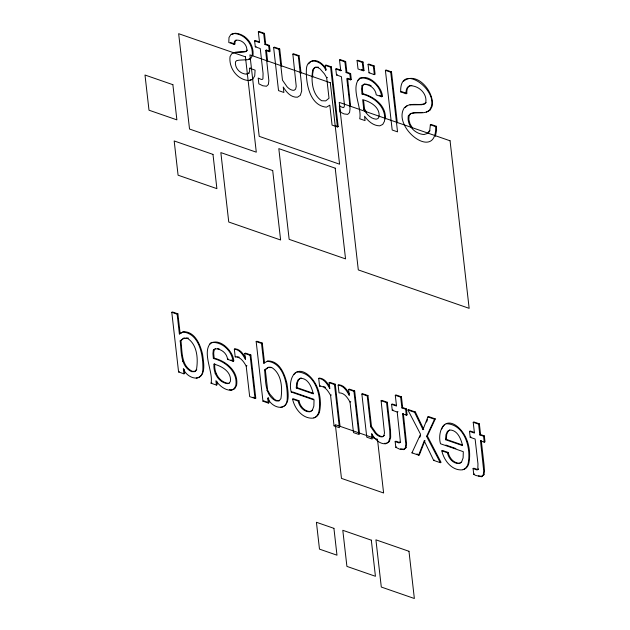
<?xml version="1.0" encoding="UTF-8"?>
<svg xmlns="http://www.w3.org/2000/svg" width="630" height="630" viewBox="0 0 630 630"><rect width="100%" height="100%" fill="white"/><g stroke="black" fill="none" stroke-linecap="round" stroke-linejoin="round"><path stroke-width="0.94" d="M252.945 55.464C254.331 44.801 246.062 33.87 235.14 33.217L231.635 34.185M435.377 136.285L436.566 130.465L436.433 126.307L431.117 124.464L430.353 124.787L429.762 130.221L427.557 133.41L424.077 134.505C414.934 134.095 406.657 125.323 408.303 116.014L410.177 113.802C416.406 111.573 423.762 114.691 429.377 110.447L431.282 106.785C437.393 88.728 399.499 62.063 400.704 91.893L406.059 93.744L406.815 93.421A11.931 6.812 67.2 0 1 411.823 85.428M250.441 67.922L249.685 68.245L249.59 71.513L248.456 73.482L246.275 74.143C240.132 73.828 234.636 68.158 235.478 61.882L236.581 60.661L239.093 60.165L247.779 59.677L250.716 58.48L252.189 55.779C253.567 45.116 245.306 34.185 234.376 33.532L230.871 34.5L229.005 37.493L228.784 42.501L234.1 44.344L234.864 44.029L235.069 41.548L236.085 40.084M385.316 118.999C386.536 105.927 374.244 96.634 362.793 93.712L362.037 94.028L361.596 89.098L361.99 85.743L363.904 84.255C369.92 84.318 375.582 88.728 376.236 94.87L381.654 96.744L382.41 96.429C382.3 86.719 366.471 71.025 357.95 80.286M422.509 112.447L414.697 112.589L410.941 113.479L409.067 115.692L408.854 119.613L410.083 124.102L412.555 128.04M234.1 44.344L234.305 41.871L235.321 40.407C241.046 38.808 247.48 44.525 246.802 50.439L245.913 51.589L243.589 52.109L234.73 52.534M296.265 387.962L296.698 382.938L298.132 379.717L300.416 378.26C308.385 378.26 311.779 387.356 313.291 393.868L296.265 387.962L297.021 387.647L313.157 393.238M297.021 387.647L297.454 382.615L298.896 379.394L301.171 377.937M445.528 439.701L445.969 434.676L447.402 431.448L449.678 429.991C457.656 429.999 461.05 439.094 462.562 445.607L445.528 439.701L446.292 439.378L462.428 444.977M446.292 439.378L446.725 434.353L448.166 431.133L449.686 430.156M209.68 344.193C218.783 336.389 233.423 351.138 233.754 360.895L232.99 361.218L227.58 359.336C226.926 353.194 221.256 348.784 215.239 348.729L213.326 350.209L212.932 353.572L213.373 358.494C225.595 361.415 238.116 371.968 235.809 385.725L234.077 388.899L231.108 390.301C224.666 390.285 219.476 385.623 215.901 380.693L216.405 385.072L217.161 384.757L216.767 381.245M215.365 348.902L214.09 349.894L213.696 353.249L214.137 358.179C226.359 361.092 238.872 371.653 236.573 385.402L234.84 388.576L231.864 389.978L229.493 389.679M364.66 83.94L362.746 85.42L362.36 88.783L362.793 93.712M403.46 449.71L405.326 447.946L405.815 444.126L402.578 413.871L403.342 413.556L406.578 443.803L406.082 447.631L404.216 449.395L399.735 449.229L395.805 447.3L395.152 441.512L395.908 441.197L399.845 442.646M481.383 476.721L483.249 474.957L483.738 471.138L480.509 440.882L481.265 440.567L484.06 465.105L484.502 470.815L484.005 474.642L481.383 476.721L475.634 475.406L473.736 474.311L473.075 468.523L473.839 468.2L477.768 469.657L478.579 469.027L477.012 469.972L473.075 468.523M395.152 441.512L399.081 442.969L399.892 442.331L400.247 440.457L397.199 412.012L392.262 410.295L391.584 404.334L392.34 404.011L396.459 405.437M477.823 469.342L477.965 463.924L475.122 439.015L470.185 437.307L469.508 431.345L470.271 431.022L474.382 432.448M381.103 400.704L386.552 402.586L389.765 430.833L389.923 437.598L388.568 441.913L385.702 443.796C379.118 444.181 374.59 438.669 371.503 433.582L372.125 439.047L366.778 437.196L361.864 394.034L367.211 395.884L370.731 426.754L375.275 433.314A13.167 7.513 67.2 0 0 382.292 436.881L383.835 435.747L384.481 433.023L381.103 400.704L381.867 400.381L387.308 402.271L390.529 430.518L390.687 437.275L389.332 441.591L386.466 443.473L384.717 443.252M418.627 455.167L424.234 440.874L424.99 440.551L419.383 454.844L418.627 455.167L411.949 452.852L420.556 434.259L407.917 409.996L414.627 412.319L422.958 429.66L427.888 416.918L428.644 416.595L435.291 418.903L427.368 436.031L426.605 436.354L440.307 462.68L441.063 462.357L427.368 436.031M426.534 422.061L427.589 419.328M419.682 437.48L420.501 435.708M426.605 436.354L434.535 419.218L435.291 418.903M441.756 428.959L443.024 426.29L444.772 424.423M229.336 383.048L230.399 381.347C231.627 371.802 222.012 366.188 214.019 364.148C213.058 372.716 218.437 382.441 227.461 383.662L229.47 382.93M428.313 133.088L429.967 130.701M426.163 102.383L425.289 103.58C418.477 106.084 409.642 101.776 404.137 108.013C391.931 127.796 436.732 162.43 435.676 126.63L436.433 126.307M308.731 63.882C313.527 56.101 323.536 63.378 326.175 69.465M403.483 81.262C416.895 70.418 435.117 92.468 432.046 106.47L430.14 110.124L426.352 112.109M196.78 369.66L195.308 371.369L192.347 371.33C180.897 365.809 182.298 351.138 180.936 340.546L184.291 337.932M293.753 374.551L295.509 372.692M404.901 107.691L407.452 105.541M180.172 340.869L183.535 338.255L187.582 338.404C197.332 344.689 198.214 358.95 196.513 369.408L194.544 371.692L191.583 371.653C180.133 366.125 181.535 351.453 180.172 340.869L180.936 340.546M264.561 370.117L267.915 367.503L271.971 367.652C281.72 373.936 282.594 388.198 280.901 398.656L278.925 400.94L275.971 400.9C264.513 395.372 265.923 380.701 264.561 370.117L268.679 367.18L271.105 367.274M312.551 410.161L310.684 411.484C304.676 411.823 299.967 406.271 298.974 400.735L293.336 398.782L292.58 399.105C294.604 408.563 302.502 419.029 313.11 418.139A19.806 11.308 67.2 0 0 318.63 412.689C322.324 397.42 315.669 372.393 296.966 371.968M461.199 462.333L459.955 463.215C453.939 463.562 449.229 458.01 448.237 452.474L442.606 450.521L441.843 450.844C443.874 460.294 451.765 470.767 462.373 469.87A19.806 11.308 67.2 0 0 467.901 464.42C471.594 449.159 464.94 424.132 446.229 423.706M183.928 373.818L178.581 371.96L171.785 312.299L177.132 314.157L179.385 333.955L182.826 332.002C199.458 333.53 203.175 355.233 202.884 368.755C203.002 383.45 186.913 378.63 183.346 368.707L183.928 373.818L184.692 373.495L184.204 369.243M179.385 333.955L183.59 331.679C195.229 331.711 200.348 344.886 202.592 354.43C203.49 361.793 206.774 376.472 196.261 378.126M268.49 397.64L269.073 402.743L268.309 403.066L262.962 401.208L256.166 341.547L261.513 343.405L263.773 363.203L267.97 360.927C279.618 360.959 284.728 374.133 286.973 383.678C287.878 391.041 291.155 405.72 280.649 407.374M254.622 40.863L259.56 42.58L258.332 31.823L259.095 31.5L264.474 33.366L265.702 44.124L269.435 45.415L270.113 51.384L269.356 51.699L265.616 50.408L268.852 80.656L268.364 84.483L266.498 86.247L262.773 85.759L258.843 83.837L258.19 78.049L260.914 79.293L262.119 79.498L262.93 78.868L263.072 73.45L260.237 48.541L255.3 46.833L254.622 40.863L255.378 40.548L259.497 41.974M258.332 31.823L263.71 33.681L264.474 33.366M255.3 46.833L256.064 46.51M246.802 50.439L247.566 50.124M263.71 33.681L264.939 44.439L265.702 44.124M264.939 44.439L268.671 45.738L269.435 45.415M265.616 50.408L266.38 50.085L268.616 50.865M273.609 47.447L278.964 49.305L282.476 80.175L287.028 86.727A13.167 7.513 67.2 0 0 294.045 90.303L295.588 89.169L296.234 86.436L292.856 54.117L298.297 56.007L301.518 84.255L301.675 91.011L300.321 95.335L297.454 97.209C290.863 97.603 286.343 92.082 283.256 86.995L283.878 92.468L278.531 90.61L273.609 47.447L274.373 47.132L279.72 48.983L281.697 66.347M278.964 49.305L279.72 48.983M292.856 54.117L293.619 53.802L299.061 55.684L301.061 73.222M298.297 56.007L299.061 55.684M325.269 65.355L326.025 65.032L331.372 66.882L338.184 126.638L337.42 126.961L332.073 125.102L329.805 105.171L326.419 107.187C309.834 105.533 306.03 83.947 306.353 70.387C306.267 55.716 322.339 60.488 325.852 70.458L325.269 65.355L330.616 67.205L331.372 66.882M339.373 106.186L343.311 107.636L344.122 107.005L344.468 105.131L341.421 76.679L336.483 74.97L335.806 69.009L336.57 68.686L341.507 70.395L340.743 70.718L339.515 59.96L340.279 59.637L345.657 61.504L346.886 72.261L350.619 73.553L351.304 79.522L350.54 79.845L346.807 78.545L349.603 103.092L350.036 108.801L349.548 112.62L347.681 114.384L343.964 113.896L340.035 111.975L339.373 106.186L340.137 105.871M339.515 59.96L344.901 61.827L345.657 61.504M357.068 60.575L357.832 60.252L363.053 62.063L364.006 70.473L363.25 70.788L358.029 68.977L357.068 60.575L362.289 62.386L363.053 62.063M326.679 77.734L324.411 73.836L319.882 68.709L317.638 67.481L314.685 67.449L312.724 69.757C311.055 80.207 311.929 94.421 321.639 100.737L325.71 100.887L329.017 98.256L326.679 77.734L327.435 77.419M336.483 74.97L337.247 74.655M344.901 61.827L346.122 72.584L346.886 72.261M368.054 64.378L368.81 64.063L374.133 65.906L375.086 74.308L374.33 74.631L369.007 72.789L368.054 64.378L373.37 66.221L374.133 65.906M346.122 72.584L349.863 73.875L350.619 73.553M369.007 72.789L369.771 72.466M385.395 70.347L390.742 72.198L397.538 131.859L392.191 130.008L385.395 70.347L386.151 70.025L391.498 71.883L397.309 122.881M390.742 72.198L391.498 71.883M361.99 85.743L362.746 85.42M340.035 111.975L340.791 111.652M400.704 91.893L401.467 91.57L406.815 93.421M363.77 109.258L362.683 99.682C370.668 101.721 380.284 107.336 379.055 116.881L378 118.574L376.126 119.196C370.479 118.668 366.384 113.912 363.77 109.258L364.534 108.943L363.549 100.32M408.303 116.014L409.067 115.692M171.785 312.299L172.541 311.984L177.888 313.834L180.148 333.632M177.132 314.157L177.888 313.834M182.511 361.344L183.267 361.022M213.326 350.209L214.09 349.894M178.581 371.96L179.337 371.645M234.321 349.13C239.888 349.603 243.023 354.997 245.432 359.407L244.755 353.438L245.511 353.123L250.858 354.974L255.78 398.136L255.016 398.459L249.669 396.601L246.188 366.054C243.779 361.848 240.707 356.816 235.203 356.856L234.321 349.13L235.077 348.807C240.006 349.201 243.156 353.619 245.338 357.604M213.373 358.494L214.137 358.179M256.166 341.547L256.922 341.232L262.277 343.082L264.529 362.88L263.773 363.203M261.513 343.405L262.277 343.082M214.019 364.148L214.783 363.825C213.822 372.401 219.201 382.119 228.225 383.347M227.58 359.336L228.336 359.021M235.203 356.856L235.959 356.541M244.755 353.438L250.102 355.296L250.858 354.974M215.114 373.732L215.869 373.409M246.188 366.054L246.952 365.731M232.99 361.218C231.816 350.705 222.004 341.507 211.286 342.452C201.198 351.737 213.594 372.267 211.058 383.221L211.814 382.898M266.892 390.592L267.648 390.269L265.317 369.794M262.962 401.208L263.726 400.893L268.183 402.436M318.701 378.378C324.277 378.85 327.403 384.245 329.813 388.655L329.136 382.686L334.483 384.544L339.405 427.707L334.05 425.849L330.569 395.293C328.159 391.096 325.096 386.056 319.583 386.103L318.701 378.378L319.465 378.055C324.387 378.449 327.545 382.867 329.726 386.851M313.866 417.816A19.806 11.308 67.2 0 0 319.394 412.366C322.513 398.711 318.323 381.953 306.487 373.59C293.415 365.195 288.233 382 291.257 392.049L292.013 391.726M319.583 386.103L320.339 385.788M329.136 382.686L329.892 382.371L335.247 384.221L340.05 426.423M334.483 384.544L335.247 384.221M292.58 399.105L298.211 401.058L298.974 400.735M338.137 385.111C343.704 385.584 346.839 390.978 349.248 395.388L348.571 389.427L353.918 391.277L358.832 434.44L353.485 432.59L350.004 402.034C347.595 397.829 344.531 392.797 339.019 392.844L338.137 385.111L338.893 384.796C343.822 385.182 346.973 389.608 349.154 393.592M330.569 395.293L331.333 394.978M348.571 389.427L349.327 389.104L354.674 390.954L359.596 434.117M353.918 391.277L354.674 390.954M361.864 394.034L362.62 393.711L367.975 395.561L371.487 426.431L376.039 432.991A13.167 7.513 67.2 0 0 383.056 436.566M350.004 402.034L350.768 401.712M367.211 395.884L367.975 395.561M391.584 404.334L396.522 406.043L395.293 395.286L396.057 394.963L401.436 396.829L402.664 407.586L406.397 408.886L407.074 414.847L406.319 415.17L402.578 413.871M386.552 402.586L387.308 402.271M395.293 395.286L400.672 397.152L401.436 396.829M334.05 425.849L334.814 425.534M392.262 410.295L393.025 409.98M400.672 397.152L401.901 407.909L402.664 407.586M397.199 412.012L397.963 411.689M401.901 407.909L405.633 409.201L406.397 408.886M407.917 409.996L408.673 409.673L415.383 411.996L423.714 429.345L422.958 429.66M370.731 426.754L371.487 426.431M414.627 412.319L415.383 411.996M383.835 435.747L384.599 435.424M399.892 442.331L400.656 442.016M395.805 447.3L396.569 446.977M405.326 447.946L406.082 447.631M469.508 431.345L474.445 433.054L473.217 422.297L473.981 421.974L479.359 423.84L480.588 434.598L484.32 435.889L485.005 441.858L484.242 442.181L480.509 440.882M473.217 422.297L478.603 424.163L479.359 423.84M411.949 452.852L412.705 452.529M470.185 437.307L470.949 436.984M478.603 424.163L479.824 434.92L480.588 434.598M479.824 434.92L483.564 436.212L484.32 435.889M441.843 450.844L447.481 452.789L448.237 452.474M424.234 440.874L433.66 460.373L434.416 460.058M473.736 474.311L474.492 473.988M483.249 474.957L484.005 474.642M248.543 59.362L250.74 58.464M249.779 80.223L252.543 79.301M247.031 73.82L249.22 73.159M246.677 51.266L235.486 52.211L231.635 53.826L230.044 56.661C228.643 67.977 237.282 79.947 249.015 80.546L252.701 79.317L254.725 75.836L255.095 70.119L249.685 68.245M409.98 104.848L421.777 104.73L424.526 103.903L425.841 102.099C427.022 93.579 419.257 86.2 411.059 85.751A11.931 6.812 67.2 0 0 406.059 93.744M318.394 67.166L315.441 67.134L313.488 69.434L312.622 74.025L312.756 76.947M279.689 400.617L276.727 400.578L274.475 399.357L269.939 394.238L267.648 390.269M185.913 337.995L188.346 338.082M267.207 361.242C283.839 362.778 287.556 384.481 287.264 398.002C287.382 412.697 271.294 407.878 267.726 397.955L268.309 403.066M400.499 448.906L404.216 449.395M478.422 475.918L482.139 476.398M365.479 84.073L367.117 84.341M217.641 348.673L219.272 348.949M237.557 356.832L239.156 357.123M361.399 69.568L364.006 70.473M335.806 69.009L340.743 70.718M348.311 78.49L351.304 79.522M230.43 42.493L234.864 44.029M379.709 95.492L382.41 96.429M362.037 94.028C374.259 96.941 386.773 107.502 384.473 121.251L382.741 124.433L379.764 125.835C373.33 125.819 368.133 121.157 364.565 116.219L365.061 120.606L359.714 118.755C362.258 107.801 349.863 87.271 359.943 77.986C370.661 77.041 380.481 86.231 381.654 96.744M430.353 124.787L435.676 126.63M335.507 125.709L338.184 126.638M427.888 416.918L434.535 419.218M405.578 414.327L407.074 414.847M231.045 359.958L233.754 360.895M292.926 392.041L313.898 399.31M445.843 445.04L455.868 448.521M291.257 392.049L314.047 399.948L313.85 406.13L312.417 410.035L309.921 411.799C303.912 412.146 299.203 406.586 298.211 401.058M253.102 397.207L255.78 398.136M416.879 453.978L419.383 454.844M211.058 383.221L216.405 385.072M433.66 460.373L440.307 462.68M368.755 84.617L371.149 85.782M323.544 386.371L325.584 387.45M364.534 108.943L366.573 112.211M447.481 452.789C448.473 458.325 453.183 463.885 459.191 463.538L461.68 461.774L463.121 457.868L463.31 451.678L440.527 443.78C437.503 433.739 442.685 416.934 455.758 425.321C467.594 433.692 471.776 450.442 468.657 464.105A19.806 11.308 67.2 0 1 463.137 469.555M483.564 436.212L484.242 442.181M373.37 66.221L374.33 74.631M405.633 409.201L406.319 415.17M362.289 62.386L363.25 70.788M349.863 73.875L350.54 79.845M347.563 78.23L350.65 106.572M330.616 67.205L337.42 126.961M372.369 434.172L372.787 437.819M268.671 45.738L269.356 51.699M266.38 50.085L267.671 61.417M250.102 355.296L255.016 398.459M330.301 82.743L249.921 54.881L259.198 136.34L339.578 164.194L330.301 82.743M245.424 56.834L178.66 33.689L189.52 129.032L256.292 152.177L245.424 56.834M450.064 140.789L339.216 102.375L358.305 269.916L469.153 308.338L450.064 140.789M172.872 84.688L144.994 75.025L149.003 110.203L176.88 119.857L172.872 84.688M335.207 168.178L278.814 148.633L289.154 239.345L345.547 258.891L335.207 168.178M272.703 170.565L220.846 152.594L228.753 222.02L280.61 239.991L272.703 170.565M212.987 154.397L174.179 140.947L178.085 175.195L216.893 188.646L212.987 154.397M377.488 439.299L335.349 424.691L341.468 478.383L383.607 492.983L377.488 439.299M408.98 551.289L375.921 539.831L381.3 587.042L414.359 598.5L408.98 551.289M371.322 540.178L342.799 530.295L346.909 566.394L375.433 576.285L371.322 540.178M333.924 528.349L316.418 522.278L319.481 549.124L336.979 555.188L333.924 528.349"/></g></svg>
